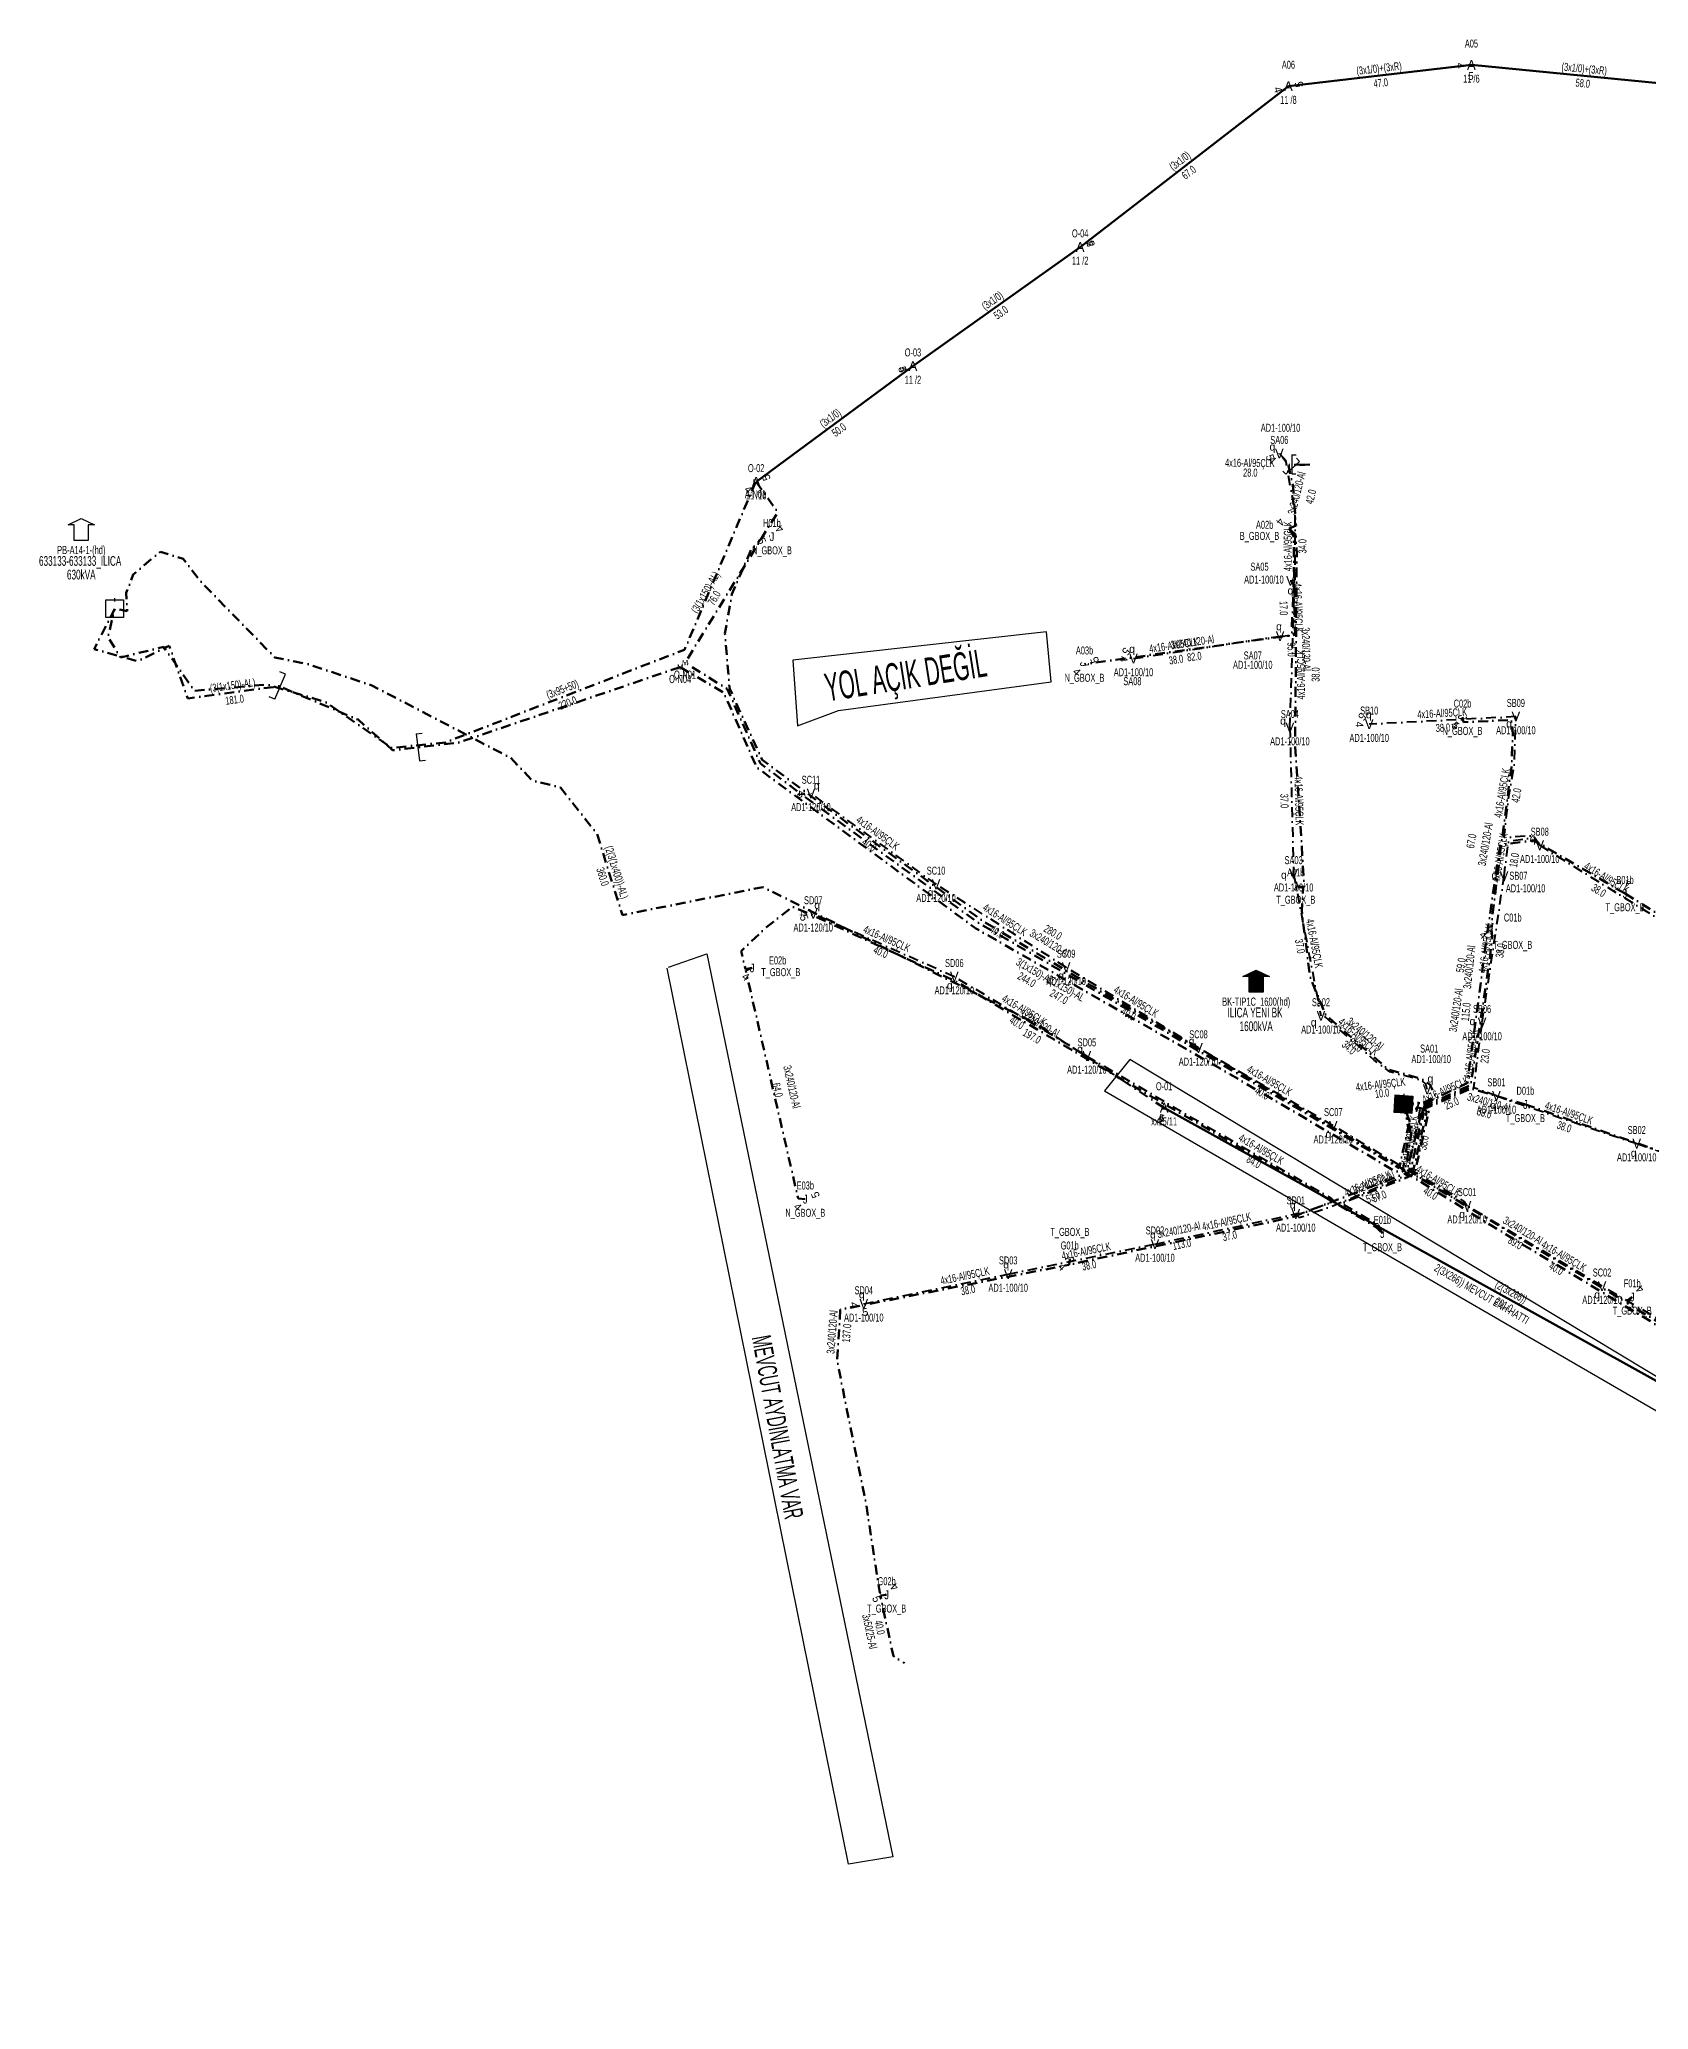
# Model space of a CAD drawing. Header units: millimetres. Extents: x 621691 to 622806, y 4076709 to 4077698.
# Drawn here: x 621691 to 622103, y 4077186 to 4077690 of the extents above; entities that cross this region are included whole.
import ezdxf
from ezdxf.enums import TextEntityAlignment as Align

# ---------------------------------------------------------------- set-up
doc = ezdxf.new("R2010")
doc.units = ezdxf.units.MM
doc.linetypes.add('DASHDOT', pattern=[5, 2.5, -1.25, 0, -1.25])
for name, color, linetype, lineweight in [('DIREK_AYD_YENI', 152, 'Continuous', 25), ('DIREK_BOX_YENI', 5, 'Continuous', 25), ('DIREK_ENH_MEVCUT', 6, 'Continuous', 25), ('DIREK_OG_MEVCUT', 16, 'Continuous', 25), ('HAT_AG_YERALTI_MEVCUT', 126, 'DASHDOT', 50), ('HAT_AYD_YERALTI_YENI', 4, 'DASHDOT', 40), ('HAT_BOX_YERALTI_YENI', 5, 'DASHDOT', 50), ('HAT_ENH_HAVAI_MEVCUT', 6, 'Continuous', 70), ('HAT_ENH_YERALTI_MEVCUT', 6, 'DASHDOT', 70), ('HAT_OG_HAVAI_MEVCUT', 48, 'Continuous', 70), ('HAT_OG_YERALTI_MEVCUT', 48, 'DASHDOT', 70), ('HAT_OG_YERALTI_YENI', 1, 'DASHDOT', 70), ('KULLANICI', 1, 'Continuous', 25), ('NODE_AG_MEVCUT', 5, 'Continuous', 25), ('NODE_OG_YENI', 5, 'Continuous', 25), ('TRAFO_MEVCUT', 5, 'Continuous', 30), ('TRAFO_TADILAT_BYSK', 5, 'Continuous', 30), ('TRAFO_YENI', 5, 'Continuous', 30)]:
    doc.layers.add(name, color=color, linetype=linetype, lineweight=lineweight)
for name, color, linetype in [('GER_DUS_NOD_ISIM', 5, 'Continuous'), ('NIA_AG', 5, 'Continuous'), ('NIA_OG', 6, 'Continuous')]:
    doc.layers.add(name, color=color, linetype=linetype)
doc.styles.add('Direk', font='B_CAD')
doc.styles.get("Standard").update_dxf_attribs({"font": 'Arial'})

# ---------------------------------------------------------------- blocks, each defined once
blk = doc.blocks.new('AG_NIA', base_point=(-64.4296, 129.8924))
at = {"layer": 'NIA_AG'}
for p, q in [((-64.429604, 132.292432), (-65.529604, 132.292432)), ((-64.429604, 127.492432), (-64.429604, 132.292432)), ((-64.429604, 127.492432), (-65.529604, 127.492432))]:
    blk.add_line(p, q, dxfattribs=at)
blk = doc.blocks.new('OG_NIA', base_point=(-43.6726, 128.9236))
at = {"layer": 'NIA_OG'}
for p, q in [((-43.672618, 132.403582), (-45.232618, 132.403582)), ((-43.672618, 125.443582), (-43.672618, 132.403582)), ((-43.672618, 125.443582), (-45.232618, 125.443582))]:
    blk.add_line(p, q, dxfattribs=at)
blk = doc.blocks.new('YENI_BINA_KARE')
blk.add_hatch(color=5).paths.add_polyline_path([(-2.25, -2.25), (2.25, -2.25), (2.25, 2.25), (-2.25, 2.25)])
at = {"layer": 'TRAFO_TADILAT_BYSK', "linetype": 'Continuous'}
for p, q in [((-2.25, -2.25), (-2.25, 2.25)), ((-2.25, 2.25), (2.25, 2.25)), ((0, 1.8), (0, 2.7)), ((2.25, 2.25), (2.25, -2.25)), ((2.25, -2.25), (-2.25, -2.25))]:
    blk.add_line(p, q, dxfattribs=at)
blk = doc.blocks.new('YENI_BETKOSK')
at = {"layer": 'TRAFO_YENI', "linetype": 'Continuous'}
for p, q in [((-3.4, 2), (0, 3.6)), ((-1.8, 2), (-3.4, 2)), ((-1.8, -2), (-1.8, 2)), ((0, 3.6), (3.4, 2)), ((3.4, 2), (1.8, 2)), ((1.8, 2), (1.8, -2)), ((1.8, -2), (-1.8, -2))]:
    blk.add_line(p, q, dxfattribs=at)
for points in [[(-3.4, 2), (-1.8, 2), (-1.8, 2.752941)], [(-1.8, 2.752941), (0, -2), (0, 3.6)], [(-1.8, -2), (-1.8, 2.752941), (0, -2)], [(0, -2), (0, 3.6), (1.8, -2)], [(0, 3.6), (1.8, -2), (1.8, 2.752941)], [(1.8, 2), (1.8, 2.752941), (3.4, 2)]]:
    blk.add_solid(points, dxfattribs=at)
blk = doc.blocks.new('MEV_BINA_KARE')
at = {"layer": 'TRAFO_MEVCUT', "linetype": 'Continuous'}
for p, q in [((-2.25, -2.25), (-2.25, 2.25)), ((-2.25, 2.25), (2.25, 2.25)), ((0, 1.8), (0, 2.7)), ((2.25, 2.25), (2.25, -2.25)), ((2.25, -2.25), (-2.25, -2.25))]:
    blk.add_line(p, q, dxfattribs=at)
blk = doc.blocks.new('MEV_BETKOSK')
at = {"layer": 'TRAFO_MEVCUT', "linetype": 'Continuous'}
for p, q in [((-3.4, 2), (0, 3.6)), ((-1.8, 2), (-3.4, 2)), ((-1.8, -2), (-1.8, 2)), ((0, 3.6), (3.4, 2)), ((3.4, 2), (1.8, 2)), ((1.8, 2), (1.8, -2)), ((1.8, -2), (-1.8, -2))]:
    blk.add_line(p, q, dxfattribs=at)

msp = doc.modelspace()

# ---------------------------------------------------------------- linework, layer by layer
msp.add_lwpolyline([(621970.325138, 4077429.202603), (621963.814748, 4077421.127973), (622155.050323, 4077310.322017), (622158.334833, 4077315.990622), (621970.325138, 4077429.202603)])
at = {"layer": 'HAT_AG_YERALTI_MEVCUT', "flags": 128}
msp.add_lwpolyline([(621874.436614, 4077577.041771), (621856.286209, 4077534.14889), (621795.02602, 4077510.394939), (621781.273732, 4077508.96613), (621764.306624, 4077520.753805), (621749.304129, 4077525.218834), (621730.729611, 4077523.611423), (621722.871161, 4077534.863295), (621711.797891, 4077532.184278), (621708.58307, 4077537.363711), (621710.307, 4077544.654)], dxfattribs=at)
at = {"layer": 'HAT_AYD_YERALTI_YENI', "flags": 128}
for points in [[(622011.451, 4077551.797), (622012.669253, 4077552.051228), (622012.669253, 4077569.205353), (622010.382036, 4077582.166247), (622008.628504, 4077584.377224)], [(622008.628504, 4077584.377224), (622011.220682, 4077581.632563), (622016.815, 4077581.582)], [(622008.817604, 4077537.629365), (622011.770941, 4077537.860339), (622012.267974, 4077550.663257), (622011.451, 4077551.797)], [(622011.328568, 4077514.180528), (622012.545591, 4077550.940874), (622011.451, 4077551.797)], [(621971.266113, 4077531.881005), (622008.817604, 4077537.629365)], [(622069.216052, 4077517.010909), (622031.651865, 4077515.055993)], [(622075.328, 4077484.041), (622073.660449, 4077486.53642), (622066.24574, 4077486.038673), (622066.498073, 4077488.778282), (622066.997107, 4077492.955429), (622067.496142, 4077497.132576), (622068.80934, 4077504.824162), (622069.216052, 4077517.010909)], [(622011.328568, 4077514.180528), (622012.284181, 4077476.741391)], [(621920.692786, 4077474.05358), (621888.653094, 4077497.326854)], [(622066.196496, 4077476.094662), (622067.335618, 4077485.057972), (622072.914526, 4077485.894483), (622075.328, 4077484.041)], [(622075.328, 4077484.041), (622107.52, 4077464.124)], [(622012.284181, 4077476.741391), (622019.284632, 4077440.354451)], [(622060.56354, 4077438.630006), (622066.196496, 4077476.094662)], [(621954.016515, 4077452.774378), (621920.692786, 4077474.05358)], [(621925.371788, 4077450.392399), (621889.236378, 4077466.480024)], [(621959.327328, 4077430.069102), (621925.371788, 4077450.392399)], [(621987.915774, 4077432.125908), (621954.016515, 4077452.774378)], [(622046.486959, 4077421.532639), (622046.145626, 4077422.845808), (622045.145094, 4077423.846339), (622036.953242, 4077426.035002), (622032.888583, 4077429.036597), (622022.508068, 4077438.22898), (622020.444471, 4077439.97991), (622019.284632, 4077440.354451)], [(622064.233926, 4077419.833336), (622058.417524, 4077421.945953), (622060.56354, 4077438.630006)], [(621959.327328, 4077430.069102), (621984.099669, 4077415.556933), (622022.004367, 4077393.604657), (622022.667272, 4077392.858889), (622014.049512, 4077389.627229), (622012.836, 4077389.607)], [(622022.449043, 4077412.207593), (621987.915774, 4077432.125908)], [(622040.421, 4077417.718), (622045.467172, 4077417.021552), (622046.230682, 4077417.044047), (622057.3436, 4077422.089791), (622064.233926, 4077419.833336)], [(622040.421, 4077417.718), (622046.178237, 4077417.660394), (622047.380468, 4077419.752888), (622046.486959, 4077421.532639)], [(622064.233926, 4077419.833336), (622100.173461, 4077407.620524)], [(622012.836, 4077389.607), (622013.721188, 4077388.679525), (622022.002901, 4077391.597034), (622041.838164, 4077399.833711), (622042.00626, 4077402.187047), (622044.763154, 4077416.53918), (622042.110761, 4077416.768714), (622040.421, 4077417.718)], [(622040.421, 4077417.718), (622045.301252, 4077416.565941), (622042.385699, 4077400.843644), (622056.085987, 4077392.746266), (622056.729166, 4077391.716016)], [(622056.729166, 4077391.716016), (622022.449043, 4077412.207593)], [(622100.173461, 4077407.620524), (622136.230058, 4077395.747755)], [(621976.765, 4077381.894), (622012.836, 4077389.607)], [(622091.296033, 4077371.117168), (622056.729166, 4077391.716016)], [(621939.172, 4077374.221), (621976.765, 4077381.894)], [(621902.181, 4077366.573), (621939.172, 4077374.221)], [(622125.893052, 4077350.931905), (622091.296033, 4077371.117168)]]:
    msp.add_lwpolyline(points, dxfattribs=at)
at = {"layer": 'HAT_BOX_YERALTI_YENI', "flags": 128}
for points in [[(622011.110167, 4077565.164394), (622012.920769, 4077565.961604), (622012.05619, 4077576.333451), (622010.973484, 4077581.295854), (622016.815, 4077581.582)], [(622040.421, 4077417.718), (622044.952533, 4077415.423124), (622041.441861, 4077401.191489), (622040.672222, 4077400.806669), (622002.681147, 4077423.409122), (621962.681168, 4077446.776209), (621933.161919, 4077464.322794), (621895.610667, 4077491.489724), (621876.136151, 4077505.971956), (621867.827934, 4077524.130706), (621866.626358, 4077538.310271), (621868.392038, 4077548.32844), (621873.326579, 4077559.781448), (621876.677981, 4077563.412737), (621878.653744, 4077563.094755)], [(622011.110167, 4077565.164394), (622012.252615, 4077563.261653), (622012.64328, 4077537.975704), (621958.723, 4077530.45)], [(622012.843, 4077473.604), (622015.039304, 4077473.392695), (622012.673674, 4077509.251174), (622013.088951, 4077558.70633), (622012.781743, 4077563.646473), (622011.110167, 4077565.164394)], [(622055.545426, 4077516.852538), (622055.795919, 4077515.578786), (622068.079818, 4077516.139104), (622068.443883, 4077512.751897), (622068.08001, 4077504.040982), (622065.310345, 4077483.045063), (622062.866, 4077463.075)], [(622097.185, 4077471.67), (622073.88083, 4077485.310968), (622065.174692, 4077484.118841), (622062.078829, 4077462.988103), (622056.795826, 4077423.17675), (622046.30667, 4077418.077855), (622040.421, 4077417.718)], [(622040.421, 4077417.718), (622046.23976, 4077418.265141), (622048.50467, 4077419.967944), (622047.233269, 4077422.678262), (622045.052903, 4077424.219629), (622036.560357, 4077426.589718), (622020.519733, 4077440.571741), (622016.489873, 4077450.334537), (622014.366405, 4077467.151111), (622014.714131, 4077473.148816), (622012.843, 4077473.604)], [(622097.185, 4077471.67), (622136.179376, 4077447.664721), (622191.682, 4077415.942786)], [(621873.598861, 4077452.614324), (621871.849759, 4077452.352929), (621870.753299, 4077456.949733), (621877.264073, 4077463.079331), (621883.942404, 4077468.312209), (621887.919652, 4077466.635521), (621925.964785, 4077449.111769), (621963.937786, 4077426.585326), (622010.998917, 4077399.416278), (622033.411644, 4077386.270351), (622035.03563, 4077384.602767)], [(622040.421, 4077417.718), (622046.368483, 4077417.533454), (622057.672565, 4077422.680419), (622062.577906, 4077455.145169), (622063.154352, 4077460.669674), (622062.866, 4077463.075)], [(621887.205022, 4077393.410651), (621885.3659, 4077393.592159), (621871.953223, 4077451.951418), (621873.598861, 4077452.614324)], [(622040.421, 4077417.718), (622046.251143, 4077416.715497), (622057.666528, 4077421.727039), (622071.653626, 4077417.673679)], [(622040.421, 4077417.718), (622045.680028, 4077415.643611), (622042.509594, 4077402.116425), (622041.875507, 4077400.319845), (622011.801288, 4077388.743506), (621955.120733, 4077376.715733), (621954.929948, 4077378.036961)], [(622035.03563, 4077384.602767), (622033.958343, 4077386.77638), (622024.587311, 4077392.294346), (622042.433444, 4077399.4328), (622043.39546, 4077400.459811), (622046.994889, 4077416.256377), (622045.995667, 4077416.470077), (622040.421, 4077417.718)], [(622040.421, 4077417.718), (622046.440966, 4077416.025584), (622042.747685, 4077399.96409), (622097.266103, 4077367.138488), (622099.025344, 4077368.354642)], [(622071.653626, 4077417.673679), (622139.567, 4077394.061)], [(621954.929948, 4077378.036961), (621954.830445, 4077376.614763), (621896.168316, 4077365.105048), (621895.365016, 4077351.863877), (621902.743541, 4077315.482325), (621906.272784, 4077292.525436), (621908.040652, 4077292.050288)], [(622099.025344, 4077368.354642), (622097.707857, 4077366.726034), (622160.033854, 4077329.434585), (622162.168909, 4077330.931583)], [(621908.040652, 4077292.050288), (621906.43537, 4077291.875091), (621909.768391, 4077276.348092), (621912.639, 4077274.578)]]:
    msp.add_lwpolyline(points, dxfattribs=at)
at = {"layer": 'HAT_ENH_HAVAI_MEVCUT'}
msp.add_line((621979.117, 4077416.829), (622155.047483, 4077319.165736), dxfattribs=at)
at = {"layer": 'HAT_ENH_YERALTI_MEVCUT', "flags": 128}
msp.add_lwpolyline([(621979.117, 4077416.829), (621946.607705, 4077438.205718), (621876.359668, 4077473.329736), (621840.34077, 4077466.1707), (621833.852894, 4077486.976648), (621824.45666, 4077498.8338), (621817.297624, 4077500.623559), (621811.704628, 4077506.440276), (621776.13317, 4077525.009024), (621760.02534, 4077530.378301), (621751.300265, 4077532.16806), (621732.507797, 4077551.407968), (621727.809679, 4077557.448404), (621721.992963, 4077559.238163), (621715.057647, 4077553.421447), (621713.267888, 4077548.72333), (621713.491608, 4077544.025213), (621710.307, 4077544.654)], dxfattribs=at)
at = {"layer": 'HAT_OG_HAVAI_MEVCUT'}
for p, q in [((622010.953, 4077678.486), (622057.821258, 4077683.912214)), ((622057.821258, 4077683.912214), (622115.276722, 4077678.296596)), ((621957.609, 4077637.286), (622010.953, 4077678.486)), ((621914.774582, 4077606.796241), (621957.609, 4077637.286)), ((621874.612, 4077577.158), (621914.774582, 4077606.796241))]:
    msp.add_line(p, q, dxfattribs=at)
at = {"layer": 'HAT_OG_YERALTI_MEVCUT', "flags": 128}
for points in [[(621874.612, 4077577.158), (621880.127512, 4077569.376082), (621856.3947, 4077530.798832)], [(621855.142328, 4077529.688775), (621798.295598, 4077510.329301), (621781.493697, 4077508.394536), (621772.634512, 4077516.235424), (621752.472231, 4077524.789119), (621729.051399, 4077521.632398), (621724.265402, 4077535.175749), (621716.220856, 4077531.20439), (621705.019588, 4077534.259282), (621710.307, 4077544.654)]]:
    msp.add_lwpolyline(points, dxfattribs=at)
at = {"layer": 'HAT_OG_YERALTI_YENI', "flags": 128}
for points in [[(622040.421, 4077417.718), (622041.651529, 4077411.744111), (622039.337799, 4077401.363596), (622016.45064, 4077414.808239), (621970.383996, 4077441.621255), (621931.324392, 4077464.30537), (621887.691122, 4077495.998705), (621875.69516, 4077504.99649), (621867.196425, 4077524.118808), (621856.3947, 4077530.798832)], [(621855.142328, 4077529.688775), (621866.299826, 4077523.170747), (621874.728562, 4077503.99294), (621930.920676, 4077462.732742), (621995.94411, 4077425.445606), (622038.304833, 4077400.565225), (622040.150731, 4077400.363064), (622042.151794, 4077411.619044), (622040.421, 4077417.718)], [(622211.128, 4077185.816), (622213.871214, 4077190.119499), (622234.119716, 4077186.841845), (622238.874367, 4077245.363264), (622243.430917, 4077288.063), (622167.987421, 4077323.848425), (622108.297233, 4077359.340351), (622063.191987, 4077386.484801), (622040.79808, 4077400.320034), (622042.651103, 4077411.619391), (622040.421, 4077417.718)]]:
    msp.add_lwpolyline(points, dxfattribs=at)
at = {"layer": 'KULLANICI', "flags": 128}
for points in [[(621884.045605, 4077531.501874), (621885.203361, 4077514.650804), (621895.740828, 4077518.580029), (621950.214174, 4077525.902676), (621948.963966, 4077538.761957), (621884.045605, 4077531.501874)], [(621852.136819, 4077452.858052), (621861.982093, 4077456.242365), (621909.659467, 4077224.91497), (621898.275869, 4077223.068981), (621851.833035, 4077452.540363)]]:
    msp.add_lwpolyline(points, dxfattribs=at)

# ---------------------------------------------------------------- block references
at = {"layer": 'NIA_AG'}
for p, rotation in [((622012.061621, 4077580.742158), 313.363423), ((622012.061621, 4077580.742158), 313.363423), ((622011.815204, 4077581.62719), 179.482154), ((622011.815204, 4077581.62719), 179.482154)]:
    msp.add_blockref('AG_NIA', p, dxfattribs=dict(at, rotation=rotation))
at = {"layer": 'NIA_OG'}
for p, rotation in [((621752.682744, 4077524.69981), 337.011283), ((621787.947385, 4077509.137688), 186.568764)]:
    msp.add_blockref('OG_NIA', p, dxfattribs=dict(at, rotation=rotation))
at = {"layer": 'TRAFO_MEVCUT', "linetype": 'ByBlock'}
for name, p in [('MEV_BETKOSK', (621701.742661, 4077564.131996)), ('MEV_BINA_KARE', (621710.307, 4077544.654))]:
    msp.add_blockref(name, p, dxfattribs=at)
at = {"layer": 'TRAFO_YENI'}
msp.add_blockref('YENI_BETKOSK', (622002.695645, 4077448.447763), dxfattribs=at)
msp.add_blockref('YENI_BETKOSK', (622002.695645, 4077448.447763), dxfattribs=at)
at = {"layer": 'TRAFO_YENI', "rotation": 356.392433}
msp.add_blockref('YENI_BINA_KARE', (622040.421, 4077417.718), dxfattribs=at)
msp.add_blockref('YENI_BINA_KARE', (622040.421, 4077417.718), dxfattribs=at)

# ---------------------------------------------------------------- texts
at = {"layer": 'DIREK_AYD_YENI', "width": 0.53}
for s, p in [('AD1-100/10', (622008.932419, 4077590.989474)), ('SA06', (622008.628504, 4077587.877224)), ('SA05', (622003.550514, 4077555.409064)), ('AD1-100/10', (622004.67115, 4077552.107164)), ('AD1-100/10', (622001.81931, 4077530.271119)), ('SA07', (622001.81931, 4077532.67651)), ('AD1-100/10', (621971.266113, 4077528.381005)), ('SA08', (621970.985954, 4077526.079723)), ('SB09', (622069.216052, 4077520.510909)), ('SA04', (622011.328568, 4077517.680528)), ('SB10', (622031.651865, 4077518.555993)), ('AD1-100/10', (622011.328568, 4077510.680528)), ('AD1-100/10', (622031.651865, 4077511.555993)), ('AD1-100/10', (622069.216052, 4077513.510909)), ('SC11', (621888.653094, 4077500.826854)), ('AD1-120/10', (621888.653094, 4077493.826854)), ('SB08', (622075.328, 4077487.541)), ('SA03', (622012.284181, 4077480.241391)), ('AD1-100/10', (622075.328, 4077480.541)), ('SC10', (621920.692786, 4077477.55358)), ('SB07', (622069.876693, 4077476.246014)), ('SD07', (621889.236378, 4077469.980024)), ('AD1-120/10', (621920.692786, 4077470.55358)), ('AD1-100/10', (622012.284181, 4077473.241391)), ('AD1-100/10', (622071.700213, 4077473.025676)), ('AD1-120/10', (621889.236378, 4077462.980024)), ('SC09', (621954.016515, 4077456.274378)), ('SD06', (621925.371788, 4077453.892399)), ('AD1-120/10', (621954.016515, 4077449.274378)), ('AD1-120/10', (621925.371788, 4077446.892399)), ('SA02', (622019.284632, 4077443.854451)), ('SB06', (622060.56354, 4077442.130006)), ('SC08', (621987.915774, 4077435.625908)), ('AD1-100/10', (622019.284632, 4077436.854451)), ('AD1-100/10', (622060.56354, 4077435.130006)), ('SD05', (621959.327328, 4077433.569102)), ('AD1-100/10', (622047.516922, 4077429.288056)), ('SA01', (622047.012636, 4077431.973606)), ('AD1-120/10', (621959.327328, 4077426.569102)), ('AD1-120/10', (621987.915774, 4077428.625908)), ('SB01', (622064.233926, 4077423.333336)), ('SC07', (622022.449043, 4077415.707593)), ('AD1-100/10', (622064.233926, 4077416.333336)), ('AD1-120/10', (622022.449043, 4077408.707593)), ('SB02', (622100.173461, 4077411.120524)), ('AD1-100/10', (622100.173461, 4077404.120524)), ('SC01', (622056.729166, 4077395.216016)), ('SD01', (622012.836, 4077393.107)), ('SD02', (621976.765, 4077385.394)), ('AD1-100/10', (622012.836, 4077386.107)), ('AD1-120/10', (622056.729166, 4077388.216016)), ('AD1-100/10', (621976.765, 4077378.394)), ('SD03', (621939.172, 4077377.721)), ('SC02', (622091.296033, 4077374.617168)), ('SD04', (621902.181, 4077370.073)), ('AD1-100/10', (621939.172, 4077370.721)), ('AD1-120/10', (622091.296033, 4077367.617168)), ('AD1-100/10', (621902.181, 4077363.073))]:
    msp.add_text(s, height=2.05, dxfattribs=at).set_placement(p, align=Align.MIDDLE_CENTER)
at = {"layer": 'DIREK_AYD_YENI', "color": 4, "style": 'Direk'}
for p in [(622006.860737, 4077586.14499), (622011.475574, 4077549.297121), (622008.530801, 4077540.112859), (621970.887821, 4077534.352218), (622009.560801, 4077515.948295), (622031.533103, 4077517.55317), (622067.464832, 4077515.226748), (621890.122353, 4077499.349544), (622073.560233, 4077485.808767), (622009.798691, 4077476.47243), (622063.720203, 4077476.438129), (621919.284783, 4077471.98778), (621890.253172, 4077468.763909), (621952.693441, 4077450.653181), (621924.219343, 4077448.17387), (622017.412149, 4077438.698007), (622058.087507, 4077438.975348), (621957.559561, 4077431.836869), (621986.148007, 4077433.893675), (622047.30074, 4077424.28184), (622063.404954, 4077417.474776), (622021.183104, 4077410.051811), (622099.380317, 4077405.249675), (622012.045354, 4077391.978683), (622055.447917, 4077389.569297), (621976.253649, 4077384.341145), (621938.668943, 4077376.669864), (621901.674802, 4077369.021216), (622090.026205, 4077368.963674)]:
    msp.add_text('q', height=2, dxfattribs=at).set_placement(p, align=Align.MIDDLE_CENTER)
at = {"layer": 'DIREK_AYD_YENI', "color": 32, "style": 'Direk'}
for s, rotation, p in [('5', 290.365908, (622006.28478, 4077583.402783)), ('4', 311.709028, (622006.76217, 4077582.713854)), ('4', 272.969214, (621968.769469, 4077531.751507)), ('5', 229.351621, (621969.369309, 4077533.704967)), ('4', 271.361425, (622029.152571, 4077514.996595)), ('5', 226.48955, (622029.838743, 4077516.983756)), ('5', 279.005766, (621886.183912, 4077496.888559)), ('4', 270, (621886.153094, 4077497.326854)), ('4', 270, (621886.736378, 4077466.480024)), ('5', 291.001187, (621886.902445, 4077465.47654)), ('4', 275.84099, (621899.69398, 4077366.31858)), ('5', 11.089127, (621902.552544, 4077364.460454))]:
    msp.add_text(s, height=2, rotation=rotation, dxfattribs=at).set_placement(p, align=Align.MIDDLE_CENTER)
at = {"layer": 'DIREK_AYD_YENI', "style": 'Direk'}
for p in [(622008.628504, 4077584.377224), (622011.451, 4077551.797), (622008.817604, 4077537.629365), (621971.266113, 4077531.881005), (622031.651865, 4077515.055993), (622069.216052, 4077517.010909), (622011.328568, 4077514.180528), (621888.653094, 4077497.326854), (622075.328, 4077484.041), (621920.692786, 4077474.05358), (622012.284181, 4077476.741391), (622066.196496, 4077476.094662), (621889.236378, 4077466.480024), (621925.371788, 4077450.392399), (621954.016515, 4077452.774378), (622019.284632, 4077440.354451), (622060.56354, 4077438.630006), (621959.327328, 4077430.069102), (621987.915774, 4077432.125908), (622046.486959, 4077421.532639), (622064.233926, 4077419.833336), (622022.449043, 4077412.207593), (622100.173461, 4077407.620524), (622012.836, 4077389.607), (622056.729166, 4077391.716016), (621976.765, 4077381.894), (621939.172, 4077374.221), (622091.296033, 4077371.117168), (621902.181, 4077366.573)]:
    msp.add_text('V', height=2.5, dxfattribs=at).set_placement(p, align=Align.MIDDLE_CENTER)
at = {"layer": 'DIREK_BOX_YENI', "width": 0.53}
for s, p in [('H01b', (621878.653744, 4077566.594755)), ('A02b', (622004.850592, 4077566.144305)), ('B_GBOX_B', (622003.5499, 4077563.290257)), ('N_GBOX_B', (621878.653744, 4077559.594755)), ('A03b', (621958.723, 4077533.95)), ('N_GBOX_B', (621958.723, 4077526.95)), ('C02b', (622055.545426, 4077520.352538)), ('N_GBOX_B', (622055.545426, 4077513.352538)), ('A01b', (622012.843, 4077477.104)), ('B01b', (622097.185, 4077475.17)), ('T_GBOX_B', (622012.843, 4077470.104)), ('C01b', (622068.404913, 4077465.537044)), ('T_GBOX_B', (622097.185, 4077468.17)), ('E02b', (621880.115137, 4077454.561509)), ('T_GBOX_B', (622068.404913, 4077458.537044)), ('T_GBOX_B', (621880.919274, 4077451.554461)), ('D01b', (622071.653626, 4077421.173679)), ('T_GBOX_B', (622071.653626, 4077414.173679)), ('E03b', (621887.205022, 4077396.910651)), ('N_GBOX_B', (621887.205022, 4077389.910651)), ('T_GBOX_B', (621954.978051, 4077385.023301)), ('E01b', (622035.03563, 4077388.102767)), ('G01b', (621954.929948, 4077381.536961)), ('T_GBOX_B', (622035.03563, 4077381.102767)), ('F01b', (622099.025344, 4077371.854642)), ('T_GBOX_B', (622099.025344, 4077364.854642)), ('G02b', (621908.040652, 4077295.550288)), ('T_GBOX_B', (621908.040652, 4077288.550288))]:
    msp.add_text(s, height=2.05, dxfattribs=at).set_placement(p, align=Align.MIDDLE_CENTER)
at = {"layer": 'DIREK_BOX_YENI', "color": 32, "style": 'Direk'}
for s, rotation, p in [('4', 232.433372, (622008.890761, 4077566.871508)), ('5', 292.500002, (621876.066882, 4077562.023241)), ('4', 495.000001, (621880.633643, 4077565.074654)), ('5', 112.500002, (621961.309863, 4077531.521514)), ('4', 315.000001, (621956.743101, 4077528.470101)), ('5', 320.562834, (622053.766778, 4077514.690038)), ('4', 315.000001, (622053.565527, 4077514.872639)), ('4', 524.191593, (622097.94778, 4077474.364098)), ('4', 315.000001, (622060.886101, 4077461.095101)), ('4', 323.231389, (621871.922823, 4077450.371357)), ('5', 112.500002, (621889.791885, 4077394.482164)), ('4', 315.000001, (621885.225123, 4077391.430752)), ('4', 315.055405, (621952.951965, 4077376.055148)), ('4', 495.000001, (622101.005243, 4077370.334541)), ('4', 495.000001, (621910.020551, 4077294.030187)), ('5', 292.500002, (621905.453789, 4077290.978774))]:
    msp.add_text(s, height=2, rotation=rotation, dxfattribs=at).set_placement(p, align=Align.MIDDLE_CENTER)
at = {"layer": 'DIREK_BOX_YENI', "style": 'Direk', "width": 0.8}
for p in [(622011.110167, 4077565.164394), (621878.653744, 4077563.094755), (622012.843, 4077473.604), (622097.185, 4077471.67), (621873.598861, 4077452.614324), (622071.653626, 4077417.673679), (621887.205022, 4077393.410651), (622035.03563, 4077384.602767), (622099.025344, 4077368.354642), (621908.040652, 4077292.050288)]:
    msp.add_text('J', height=2.25, dxfattribs=at).set_placement(p, align=Align.MIDDLE_CENTER)
for rotation, p in [(278.762698, (621958.723, 4077530.45)), (273.471585, (622055.545426, 4077516.852538)), (348.469763, (622062.866, 4077463.075)), (97.654538, (621954.929948, 4077378.036961))]:
    msp.add_text('J', height=2.25, rotation=rotation, dxfattribs=at).set_placement(p, align=Align.MIDDLE_CENTER)
at = {"layer": 'DIREK_ENH_MEVCUT', "width": 0.53}
for s, p in [('O-01', (621979.117, 4077422.329)), ('xx15/11', (621979.117, 4077413.329))]:
    msp.add_text(s, height=2.05, dxfattribs=at).set_placement(p, align=Align.MIDDLE_CENTER)
at = {"layer": 'DIREK_ENH_MEVCUT', "color": 32, "style": 'Direk'}
for s, rotation, p in [('4', 343.336399, (621978.314094, 4077414.146586)), ('5', 345.482144, (621978.415091, 4077414.118405))]:
    msp.add_text(s, height=2, rotation=rotation, dxfattribs=at).set_placement(p, align=Align.MIDDLE_CENTER)
at = {"layer": 'DIREK_ENH_MEVCUT', "style": 'Direk'}
msp.add_text('A', height=2.5, dxfattribs=at).set_placement((621979.117, 4077416.829), align=Align.MIDDLE_CENTER)
at = {"layer": 'DIREK_OG_MEVCUT', "width": 0.53}
for s, p in [('A05', (622057.821258, 4077689.412214)), ('A06', (622010.953, 4077683.986)), ('11 /6', (622057.821258, 4077680.412214)), ('11 /8', (622010.953, 4077674.986)), ('O-03', (621914.774582, 4077610.296241)), ('11 /2', (621914.774582, 4077603.296241))]:
    msp.add_text(s, height=2.05, dxfattribs=at).set_placement(p, align=Align.MIDDLE_CENTER)
at = {"layer": 'DIREK_OG_MEVCUT', "color": 32, "style": 'Direk'}
for s, rotation, p in [('4', 273.302035, (622055.025907, 4077683.750936)), ('4', 288.840273, (622008.303017, 4077677.581793)), ('5', 99.420138, (622013.715241, 4077678.944284)), ('5', 357.208861, (622057.684911, 4077681.115536)), ('5', 107.72173, (621960.276129, 4077638.138304)), ('4', 468.840273, (621960.258983, 4077638.190207)), ('5', 287.72173, (621912.107453, 4077605.943936)), ('4', 288.212858, (621912.114857, 4077605.921106)), ('5', 112.500002, (621877.198863, 4077578.229514)), ('4', 315.000001, (621872.632101, 4077575.178101))]:
    msp.add_text(s, height=2, rotation=rotation, dxfattribs=at).set_placement(p, align=Align.MIDDLE_CENTER)
at = {"layer": 'DIREK_OG_MEVCUT', "style": 'Direk'}
for p in [(622057.821258, 4077683.912214), (622010.953, 4077678.486), (621914.774582, 4077606.796241)]:
    msp.add_text('A', height=2.5, dxfattribs=at).set_placement(p, align=Align.MIDDLE_CENTER)
at = {"layer": 'DIREK_OG_MEVCUT', "linetype": 'ByBlock', "width": 0.53}
for s, p in [('O-04', (621957.609, 4077640.786)), ('11 /2', (621957.609, 4077633.786)), ('O-02', (621874.612, 4077580.658)), ('11 /10', (621874.612, 4077573.658))]:
    msp.add_text(s, height=2.05, dxfattribs=at).set_placement(p, align=Align.MIDDLE_CENTER)
at = {"layer": 'DIREK_OG_MEVCUT', "linetype": 'ByBlock', "style": 'Direk'}
for p in [(621957.609, 4077637.286), (621874.612, 4077577.158)]:
    msp.add_text('A', height=2.5, dxfattribs=at).set_placement(p, align=Align.MIDDLE_CENTER)
at = {"layer": 'GER_DUS_NOD_ISIM', "width": 0.6}
msp.add_text('A-N01', height=2.1, dxfattribs=at).set_placement((621874.436614, 4077575.041771), align=Align.TOP_CENTER)
at = {"layer": 'HAT_AG_YERALTI_MEVCUT', "lineweight": 30, "width": 0.53}
msp.add_text('(3x95+50)', height=2.05, rotation=381.194056, dxfattribs=at).set_placement((621825.348816, 4077523.064422), align=Align.CENTER)
msp.add_text('220.0', height=2.05, rotation=381.194056, dxfattribs=at).set_placement((621825.963413, 4077521.479408), align=Align.TOP_CENTER)
at = {"layer": 'HAT_AYD_YERALTI_YENI', "lineweight": 30, "width": 0.53}
for rotation, p in [(359.482154, (622001.078163, 4077580.968526)), (90, (622011.819253, 4077560.62829)), (271.313498, (622012.460944, 4077544.848045)), (8.77122, (621981.751657, 4077534.313313)), (89.812917, (622015.190626, 4077527.780471)), (362.9791, (622050.389783, 4077516.882302)), (271.462125, (622012.656098, 4077495.482648)), (80.311213, (622066.658266, 4077497.275628)), (324.005765, (621905.172488, 4077486.377932)), (80.602685, (622066.093263, 4077480.676685)), (328.255465, (622091.87102, 4077474.805244)), (327.439325, (621937.812114, 4077464.130378)), (336.001186, (621907.649793, 4077459.212732)), (280.890026, (622016.6191, 4077458.708507)), (81.449406, (622062.539466, 4077457.488714)), (329.098353, (621942.786089, 4077440.960093)), (328.653875, (621971.40832, 4077443.176077)), (318.473756, (622028.261844, 4077434.269143)), (82.670472, (622058.647477, 4077430.396419)), (330.024243, (622005.607097, 4077422.903052)), (6.497698, (622034.66661, 4077421.7985)), (24.126047, (622051.614867, 4077420.455434)), (341.231442, (622082.477178, 4077414.531732)), (439.400576, (622042.929447, 4077408.370333)), (329.922982, (622003.478007, 4077405.316345)), (22.550875, (622031.594555, 4077396.500381)), (328.695758, (622048.810309, 4077397.235937)), (12.213999, (621995.324065, 4077386.686183)), (11.525197, (621959.344234, 4077379.13202)), (329.502648, (622080.982208, 4077377.981836)), (11.787386, (621928.286341, 4077372.795984))]:
    msp.add_text('4x16-Al/95ÇLK', height=2.05, rotation=rotation, dxfattribs=at).set_placement(p, align=Align.CENTER)
for s, rotation, p in [('28.0', 359.482154, (622001.198136, 4077580.531753)), ('34.0', 90, (622013.519253, 4077560.62829)), ('17.0', 271.313498, (622010.761391, 4077544.809076)), ('38.0', 8.77122, (621982.010889, 4077532.633195)), ('38.0', 89.812917, (622016.890617, 4077527.774921)), ('38.0', 362.9791, (622050.478135, 4077515.184599)), ('37.0', 271.462125, (622010.956651, 4077495.439271)), ('42.0', 80.311213, (622068.334018, 4077496.989524)), ('40.0', 324.005765, (621904.173391, 4077485.002502)), ('18.0', 80.602685, (622067.770448, 4077480.39911)), ('38.0', 328.255465, (622090.976594, 4077473.35956)), ('40.0', 327.439325, (621936.897187, 4077462.69758)), ('40.0', 336.001186, (621906.958373, 4077457.659691)), ('37.0', 280.890026, (622014.949714, 4077458.387335)), ('38.0', 81.449406, (622064.220571, 4077457.235953)), ('40.0', 329.098353, (621941.913027, 4077439.501408)), ('40.0', 328.653875, (621970.523969, 4077441.724209)), ('34.0', 318.473756, (622027.134807, 4077432.996434)), ('23.0', 82.670472, (622060.333586, 4077430.17954)), ('40.0', 330.024243, (622004.75772, 4077421.430449)), ('10.0', 6.497698, (622034.825833, 4077421.568236)), ('25.0', 24.126047, (622052.309734, 4077418.903932)), ('38.0', 341.231442, (622081.930209, 4077412.922128)), ('38.0', 439.400576, (622044.60044, 4077408.057632)), ('84.0', 329.922982, (622002.626029, 4077403.845245)), ('53.0', 22.550875, (622032.246511, 4077394.930364)), ('40.0', 328.695758, (622047.927019, 4077395.783422)), ('37.0', 12.213999, (621995.683723, 4077385.024663)), ('38.0', 11.525197, (621959.683892, 4077377.466297)), ('40.0', 329.502648, (622080.119461, 4077376.517026)), ('38.0', 11.787386, (621928.633618, 4077371.131833))]:
    msp.add_text(s, height=2.05, rotation=rotation, dxfattribs=at).set_placement(p, align=Align.TOP_CENTER)
at = {"layer": 'HAT_AYD_YERALTI_YENI', "color": 1, "lineweight": 30, "width": 0.53}
msp.add_text('2(3X266)) MEVCUT ENH HATTI ', height=2.05, rotation=329.629942, dxfattribs=at).set_placement((622060.175706, 4077368.113752), align=Align.CENTER)
at = {"layer": 'HAT_BOX_YERALTI_YENI', "lineweight": 30, "width": 0.53}
for s, rotation, p in [('3x240/120-Al', 76.001282, (622014.043129, 4077573.977417)), ('3x240/120-Al', 367.77137, (621986.48181, 4077535.095953)), ('3x240/120-Al', 271.237765, (622014.467244, 4077534.264796)), ('3x240/120-Al', 440.134243, (622062.398794, 4077484.12687)), ('3x240/120-Al', 329.272257, (621949.244791, 4077458.108699)), ('3x240/120-Al', 444.054897, (622058.287031, 4077452.72399)), ('3x240/120-Al', 81.407749, (622054.870795, 4077441.634676)), ('3x240/120-Al', 330.101598, (621946.63056, 4077437.517274)), ('3x240/120-Al', 320.495009, (622029.919839, 4077435.000138)), ('3x240/120-Al', 282.639473, (621882.767548, 4077421.957231)), ('3x240/120-Al', 344.175674, (622061.967801, 4077417.237705)), ('3x240/120-Al', 21.801409, (622033.194695, 4077396.652778)), ('3x240/120-Al', 371.61567, (621983.068154, 4077384.516653)), ('3x240/120-Al', 329.38353, (622070.489883, 4077384.534322)), ('3x240/120-Al', 445.671261, (621895.075171, 4077359.296178)), ('3x50/25-Al', 282.115242, (621902.676439, 4077282.468472))]:
    msp.add_text(s, height=2.05, rotation=rotation, dxfattribs=at).set_placement(p, align=Align.CENTER)
for s, rotation, p in [('42.0', 76.001282, (622015.692641, 4077573.566187)), ('82.0', 367.77137, (621986.711685, 4077533.411567)), ('95.0', 271.237765, (622012.767641, 4077534.228074)), ('67.0', 440.134243, (622056.803289, 4077485.305598)), ('280.0', 329.272257, (621951.146797, 4077462.655405)), ('59.0', 81.407749, (622054.127997, 4077453.488883)), ('115.0', 444.054897, (622055.39084, 4077441.477677)), ('197.0', 330.101598, (621945.783172, 4077436.043525)), ('80.0', 320.495009, (622028.838392, 4077433.688471)), ('64.0', 282.639473, (621881.108746, 4077421.585245)), ('33.0', 344.175674, (622061.441697, 4077416.477596)), ('57.0', 21.801409, (622033.82606, 4077395.074368)), ('113.0', 371.61567, (621983.410442, 4077382.851469)), ('89.0', 329.38353, (622069.624092, 4077383.07131)), ('137.0', 445.671261, (621896.770321, 4077359.167863)), ('40.0', 282.115242, (621907.270812, 4077283.933194))]:
    msp.add_text(s, height=2.05, rotation=rotation, dxfattribs=at).set_placement(p, align=Align.TOP_CENTER)
at = {"layer": 'HAT_ENH_HAVAI_MEVCUT', "lineweight": 30, "width": 0.53}
msp.add_text('(2(3x266))', height=2.05, rotation=330.964423, dxfattribs=at).set_placement((622067.4946, 4077368.740371), align=Align.CENTER)
msp.add_text('201.0', height=2.05, rotation=330.964423, dxfattribs=at).set_placement((622066.669501, 4077367.25403), align=Align.TOP_CENTER)
at = {"layer": 'HAT_ENH_YERALTI_MEVCUT', "lineweight": 30, "width": 0.53}
msp.add_text('(2(3(1x400))-AL)', height=2.05, rotation=287.318938, dxfattribs=at).set_placement((621837.908295, 4077476.826711), align=Align.CENTER)
msp.add_text('360.0', height=2.05, rotation=287.318938, dxfattribs=at).set_placement((621836.285369, 4077476.320637), align=Align.TOP_CENTER)
at = {"layer": 'HAT_OG_HAVAI_MEVCUT', "lineweight": 30, "width": 0.53}
for s, rotation, p in [('(3x1/0)+(3xR)', 6.604068, (622034.289372, 4077682.043467)), ('(3x1/0)+(3xR)', 354.417719, (622086.631674, 4077681.950374)), ('(3x1/0)', 37.680543, (621983.76143, 4077658.558716)), ('(3x1/0)', 35.443457, (621935.698877, 4077622.733605)), ('(3x1/0)', 36.425714, (621894.188578, 4077592.661054))]:
    msp.add_text(s, height=2.05, rotation=rotation, dxfattribs=at).set_placement(p, align=Align.CENTER)
for s, rotation, p in [('47.0', 6.604068, (622034.484886, 4077680.354747)), ('58.0', 354.417719, (622086.466306, 4077680.258436)), ('67.0', 37.680543, (621984.80057, 4077657.213284)), ('53.0', 35.443457, (621936.684705, 4077621.348635)), ('50.0', 36.425714, (621895.198004, 4077591.293187))]:
    msp.add_text(s, height=2.05, rotation=rotation, dxfattribs=at).set_placement(p, align=Align.TOP_CENTER)
at = {"layer": 'HAT_OG_YERALTI_MEVCUT', "lineweight": 30, "width": 0.53}
for rotation, p in [(420.27198, (621862.494855, 4077548.348752)), (367.676215, (621740.648276, 4077524.053141))]:
    msp.add_text('(3(1x150)-AL)', height=2.05, rotation=rotation, dxfattribs=at).set_placement(p, align=Align.CENTER)
for s, rotation, p in [('76.0', 420.27198, (621862.970585, 4077547.88095)), ('181.0', 367.676215, (621740.875353, 4077522.368376))]:
    msp.add_text(s, height=2.05, rotation=rotation, dxfattribs=at).set_placement(p, align=Align.TOP_CENTER)
at = {"layer": 'HAT_OG_YERALTI_YENI', "lineweight": 30, "width": 0.53}
for s, rotation, p in [('244.0', 329.853848, (621944.441149, 4077450.52138)), ('247.0', 330.27472, (621952.693227, 4077446.161609))]:
    msp.add_text(s, height=2.05, rotation=rotation, dxfattribs=at).set_placement(p, align=Align.TOP_CENTER)
for rotation, p in [(329.853848, (621945.482502, 4077450.928385)), (330.27472, (621953.476215, 4077446.528963))]:
    msp.add_text('3(1x150)-AL', height=2.05, rotation=rotation, dxfattribs=at).set_placement(p, align=Align.CENTER)
at = {"layer": 'KULLANICI', "width": 0.53}
for s, height, rotation, p in [('YOL AÇIK DEĞİL', 7.1401, 9.0059, (621912.896527, 4077527.655084)), ('MEVCUT AYDINLATMA VAR', 4.8646, 280.3048, (621880.138229, 4077335.012384))]:
    msp.add_text(s, height=height, rotation=rotation, dxfattribs=at).set_placement(p, align=Align.MIDDLE_CENTER)
at = {"layer": 'NODE_AG_MEVCUT', "style": 'Direk'}
msp.add_text('R', height=1.4, dxfattribs=at).set_placement((621874.436614, 4077577.041771), align=Align.MIDDLE_CENTER)
at = {"layer": 'NODE_OG_YENI', "style": 'Direk'}
for p in [(621856.3947, 4077530.798832), (621855.142328, 4077529.688775)]:
    msp.add_text('M', height=1.4, dxfattribs=at).set_placement(p, align=Align.MIDDLE_CENTER)
at = {"layer": 'NODE_OG_YENI', "width": 0.6}
for s, p in [('O-N04', (621855.142328, 4077527.688775)), ('O-N01', (621856.3947, 4077528.798832))]:
    msp.add_text(s, height=2.1, dxfattribs=at).set_placement(p, align=Align.TOP_CENTER)
at = {"layer": 'TRAFO_MEVCUT', "linetype": 'ByBlock', "width": 0.6}
for s, height, p in [('633133-633133_ILICA ', 2.5, (621701.742661, 4077555.631996)), ('PB-A14-1-(hd)', 2.1, (621701.742661, 4077558.631996)), ('630kVA', 2.5, (621701.742661, 4077552.131996))]:
    msp.add_text(s, height=height, dxfattribs=at).set_placement(p, align=Align.CENTER)
at = {"layer": 'TRAFO_YENI', "width": 0.6}
for s, height, p in [('BK-TIP1C_1600(hd)', 2.1, (622002.695645, 4077442.947763)), ('BK-TIP1C_1600(hd)', 2.1, (622002.695645, 4077442.947763)), ('ILICA YENİ BK ', 2.5, (622002.695645, 4077439.947763)), ('ILICA YENİ BK ', 2.5, (622002.695645, 4077439.947763)), ('1600kVA', 2.5, (622002.695645, 4077436.447763)), ('1600kVA', 2.5, (622002.695645, 4077436.447763))]:
    msp.add_text(s, height=height, dxfattribs=at).set_placement(p, align=Align.CENTER)

doc.saveas('drawing.dxf')
